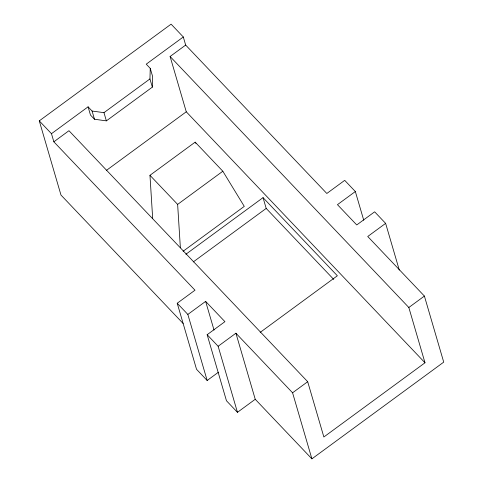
<?xml version="1.0" encoding="UTF-8"?>
<svg xmlns="http://www.w3.org/2000/svg" width="483" height="483" viewBox="0 0 483 483"><rect width="100%" height="100%" fill="white"/><g stroke="black" fill="none" stroke-linecap="round" stroke-linejoin="round"><path stroke-width="0.72" d="M218.431 372.224L207.171 380.489L196.539 369.308L177.219 303.246L194.999 290.198L53.848 141.803L51.476 133.688L88.081 106.834L90.478 115.039L94.487 119.247L106.375 120.865L152.338 87.139L149.941 78.934L150.249 68.375L146.24 64.161L183.299 36.974L171.103 24.15L39.28 120.871L60.973 195.047L183.129 323.471M152.338 87.139L152.646 76.586L150.249 68.375M53.848 141.803L68.96 130.706L307.689 381.697L323.858 436.988L424.998 362.781L408.829 307.49L170.101 56.499L185.671 45.076L183.299 36.974M88.081 106.834L92.09 111.048L103.972 112.66L149.941 78.934M106.326 170.451L186.269 111.796L170.101 56.499M152.694 218.69L149.965 175.305L195.162 142.141L222.832 171.236L244.271 206.38L183.123 251.245M180.37 247.785L177.635 204.4L222.832 171.236M185.883 254.251L263.042 197.638L337.357 275.769L260.192 332.382M193.285 261.907L266.193 208.415L263.042 197.638M207.171 380.489L187.851 314.427L205.631 301.38L224.927 321.66L207.147 334.707L226.467 400.769L237.455 412.325L255.235 399.278L235.915 333.216L218.135 346.263L237.455 412.325M185.671 45.076L326.822 193.478L344.711 180.352L355.343 191.534L337.454 204.659L356.75 224.945L374.639 211.814L385.627 223.369L399.278 270.045M385.627 223.369L367.738 236.495L424.4 296.067L443.72 362.129L311.897 458.85L255.235 399.278M311.897 458.85L292.577 392.788L307.689 381.697M408.829 307.49L424.4 296.067M186.269 111.796L424.998 362.781M266.193 208.415L333.753 279.44M149.965 175.305L177.635 204.4M39.28 120.871L51.476 133.688M235.915 333.216L292.577 392.788M177.219 303.246L187.851 314.427M207.147 334.707L218.135 346.263M195.162 142.141L195.941 143.421M355.343 191.534L363.747 220.254M205.631 301.38L214.035 330.1M103.972 112.66L106.375 120.865M92.09 111.048L94.487 119.247"/></g></svg>
